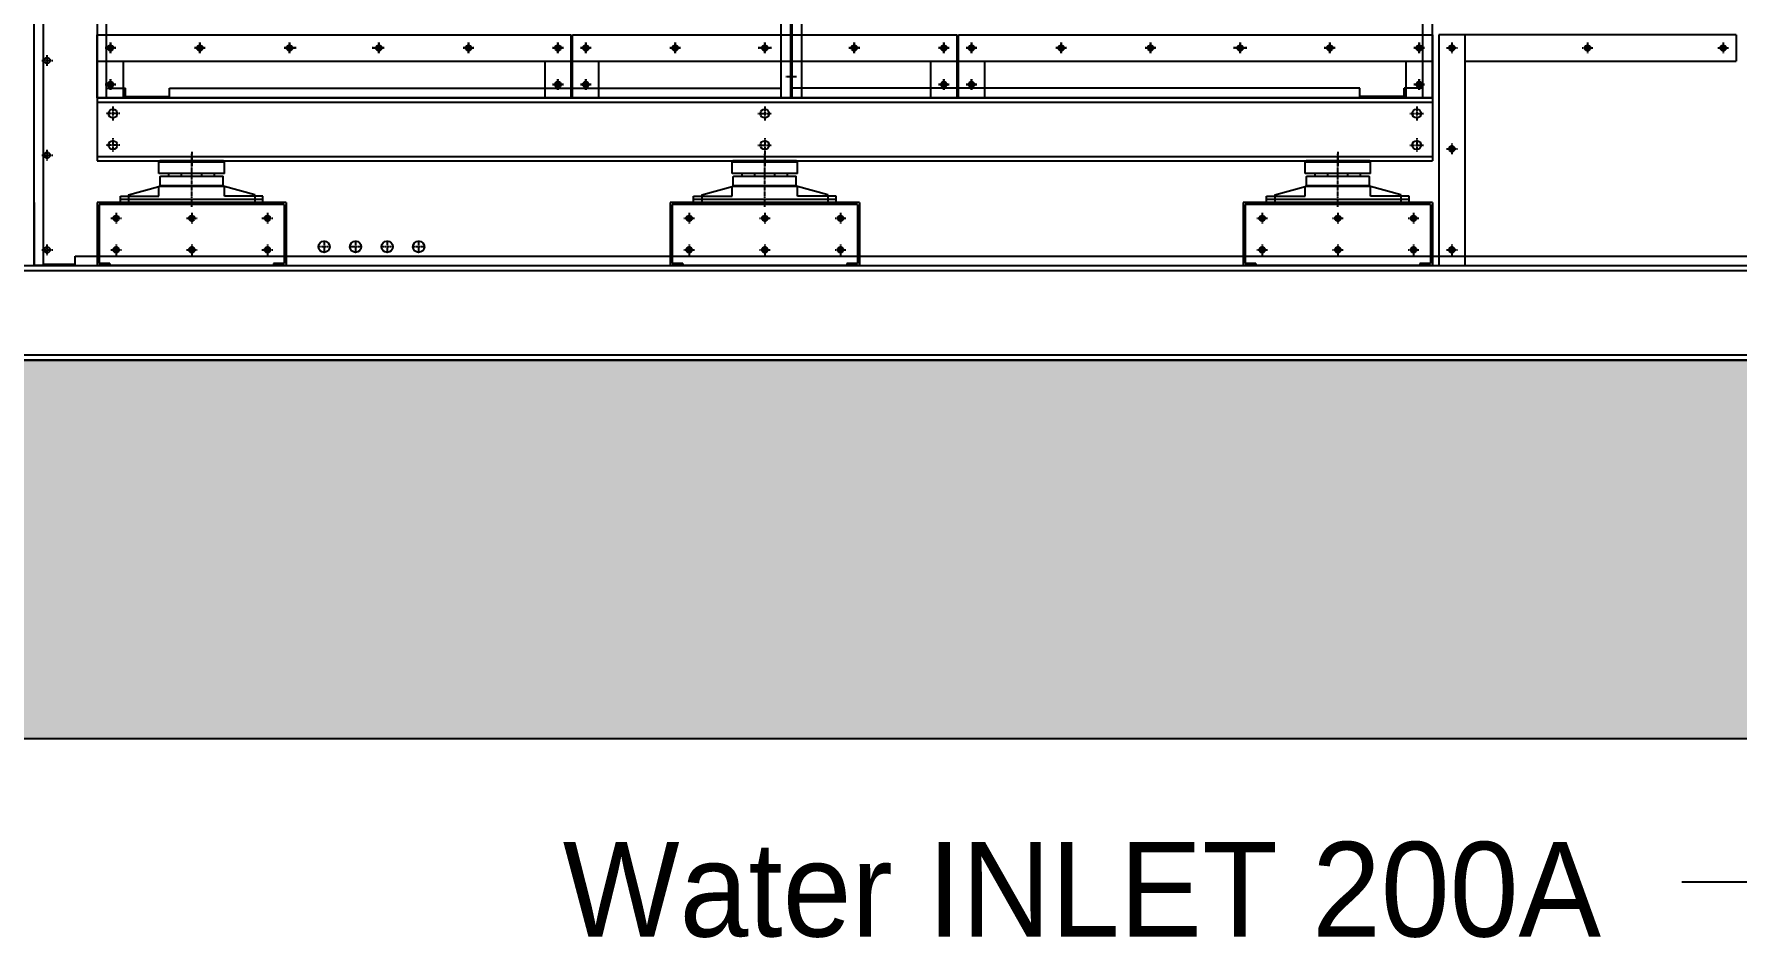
# Model space of a CAD drawing. Header units: millimetres. Extents: x 1723 to 33835, y 1764 to 24472.
# Drawn here: x 13113 to 15814, y 8506 to 9939 of the extents above; entities that cross this region are included whole.
import ezdxf
from ezdxf import colors
from ezdxf.entities.mleader import LeaderData, LeaderLine
from ezdxf.enums import TextEntityAlignment as Align
from ezdxf.math import Vec2, Vec3

# ---------------------------------------------------------------- set-up
doc = ezdxf.new("R2010")
doc.units = ezdxf.units.MM
doc.linetypes.add('CENTER', pattern=[2, 1.25, -0.25, 0.25, -0.25])
for name, color, linetype in [('center', 1, 'CENTER'), ('냉각탑_dim', 1, 'Continuous'), ('냉각탑_text', 3, 'Continuous'), ('냉각탑_찬넬방진', 1, 'Continuous')]:
    doc.layers.add(name, color=color, linetype=linetype)
doc.styles.get("Standard").update_dxf_attribs({"font": 'arial.ttf'})
doc.styles.add('돋움', font='Dotum.ttf')

# ---------------------------------------------------------------- blocks, each defined once
blk = doc.blocks.new('A$C00E132E5')
for p, q in [((61, 52.6), (61, 71.1)), ((61, 70.6), (165, 70.6)), ((62.5, 72.6), (163.5, 72.6)), ((165, 52.6), (165, 71.1)), ((13, 18.6), (61, 32.1)), ((61, 52.6), (165, 52.6)), ((61, 32.1), (165, 32.1)), ((61, 16.6), (61, 32.1)), ((63, 33.6), (63, 47.6)), ((63.5, 48.1), (162.5, 48.1)), ((63.5, 33.1), (162.5, 33.1)), ((77, 48.1), (77, 52.6)), ((77, 32.1), (77, 33.1)), ((97, 48.1), (97, 52.6)), ((97, 32.1), (97, 33.1)), ((129, 48.1), (129, 52.6)), ((129, 32.1), (129, 33.1)), ((149, 48.1), (149, 52.6)), ((149, 32.1), (149, 33.1)), ((163, 33.6), (163, 47.6)), ((165, 16.6), (165, 32.1)), ((213, 18.6), (165, 32.1)), ((0, 16.6), (61, 16.6)), ((0, 6.6), (0, 16.6)), ((0, 11.6), (226, 11.6)), ((0, 6.6), (226, 6.6)), ((13, 18.6), (13, 6.6)), ((226, 16.6), (165, 16.6)), ((213, 18.6), (213, 6.6)), ((226, 6.6), (226, 16.6))]:
    blk.add_line(p, q)
for centre, radius, start, end in [((62.5, 71.1), 1.5, 90, 180), ((163.5, 71.1), 1.5, 0, 90), ((63.5, 47.6), 0.5, 90, 180), ((63.5, 33.6), 0.5, 180, 270), ((162.5, 47.6), 0.5, 0, 90), ((162.5, 33.6), 0.5, 270, 0)]:
    blk.add_arc(centre, radius, start, end)
at = {"layer": 'center'}
blk.add_line((113, 0), (113, 83.7), dxfattribs=at)
blk = doc.blocks.new('A$C6D98368F')
for p, q in [((0, 266), (2118, 266)), ((0, 266), (0, 166)), ((0, 266), (0, 166)), ((0, 259), (2118, 259)), ((0, 259), (2118, 259)), ((2118, 266), (2118, 166)), ((2118, 266), (2118, 166)), ((0, 173), (2118, 173)), ((0, 173), (2118, 173)), ((0, 166), (2118, 166)), ((0, 166), (2118, 166)), ((0, 100), (0, 0)), ((300, 100), (0, 100)), ((3.2, 96.8), (3.2, 3.2)), ((296.8, 96.8), (3.2, 96.8)), ((296.8, 96.8), (296.8, 3.2)), ((300, 100), (300, 0)), ((909, 100), (909, 0)), ((1209, 100), (909, 100)), ((912.2, 96.8), (912.2, 3.2)), ((1205.8, 96.8), (912.2, 96.8)), ((1205.8, 96.8), (1205.8, 3.2)), ((1209, 100), (1209, 0)), ((1818, 100), (1818, 0)), ((2118, 100), (1818, 100)), ((1821.2, 96.8), (1821.2, 3.2)), ((2114.8, 96.8), (1821.2, 96.8)), ((2114.8, 96.8), (2114.8, 3.2)), ((2118, 100), (2118, 0)), ((20, 3.2), (3.2, 3.2)), ((20, 3.2), (20, 0)), ((280, 3.2), (280, 0)), ((296.8, 3.2), (280, 3.2)), ((929, 3.2), (912.2, 3.2)), ((929, 3.2), (929, 0)), ((1189, 3.2), (1189, 0)), ((1205.8, 3.2), (1189, 3.2)), ((1838, 3.2), (1821.2, 3.2)), ((1838, 3.2), (1838, 0)), ((2098, 3.2), (2098, 0)), ((2114.8, 3.2), (2098, 3.2)), ((20, 0), (0, 0)), ((300, 0), (0, 0)), ((300, 0), (280, 0)), ((929, 0), (909, 0)), ((1209, 0), (909, 0)), ((1209, 0), (1189, 0)), ((1838, 0), (1818, 0)), ((2118, 0), (1818, 0)), ((2118, 0), (2098, 0))]:
    blk.add_line(p, q)
for centre, radius in [((25, 241), 7), ((25, 241), 7), ((25, 241), 7), ((1059, 241), 7), ((1059, 241), 7), ((1059, 241), 7), ((2093, 241), 7), ((2093, 241), 7), ((2093, 241), 7), ((25, 191), 7), ((25, 191), 7), ((1059, 191), 7), ((1059, 191), 7), ((2093, 191), 7), ((2093, 191), 7), ((30, 75), 3), ((150, 75), 3), ((270, 75), 3), ((939, 75), 3), ((1059, 75), 3), ((1179, 75), 3), ((1848, 75), 3), ((1968, 75), 3), ((2088, 75), 3), ((30, 25), 3), ((150, 25), 3), ((270, 25), 3), ((939, 25), 3), ((1059, 25), 3), ((1179, 25), 3), ((1848, 25), 3), ((1968, 25), 3), ((2088, 25), 3)]:
    blk.add_circle(centre, radius)
at = {"layer": 'center'}
for p, q in [((25, 252), (25, 230)), ((1059, 252), (1059, 230)), ((2093, 252), (2093, 230)), ((36, 241), (14, 241)), ((1048, 241), (1070, 241)), ((2082, 241), (2104, 241)), ((36, 191), (14, 191)), ((25, 202), (25, 180)), ((1048, 191), (1070, 191)), ((1059, 202), (1059, 180)), ((2082, 191), (2104, 191)), ((2093, 202), (2093, 180)), ((150, 180.2), (150, 157.5)), ((1059, 180.2), (1059, 157.5)), ((1968, 180.2), (1968, 157.5)), ((30, 83.5), (30, 66.5)), ((150, 83.5), (150, 66.5)), ((270, 83.5), (270, 66.5)), ((939, 83.5), (939, 66.5)), ((1059, 83.5), (1059, 66.5)), ((1179, 83.5), (1179, 66.5)), ((1848, 83.5), (1848, 66.5)), ((1968, 83.5), (1968, 66.5)), ((2088, 83.5), (2088, 66.5)), ((21.5, 75), (38.5, 75)), ((141.5, 75), (158.5, 75)), ((261.5, 75), (278.5, 75)), ((930.5, 75), (947.5, 75)), ((1050.5, 75), (1067.5, 75)), ((1170.5, 75), (1187.5, 75)), ((1839.5, 75), (1856.5, 75)), ((1959.5, 75), (1976.5, 75)), ((2079.5, 75), (2096.5, 75)), ((30, 33.5), (30, 16.5)), ((150, 33.5), (150, 16.5)), ((270, 33.5), (270, 16.5)), ((939, 33.5), (939, 16.5)), ((1059, 33.5), (1059, 16.5)), ((1179, 33.5), (1179, 16.5)), ((1848, 33.5), (1848, 16.5)), ((1968, 33.5), (1968, 16.5)), ((2088, 33.5), (2088, 16.5)), ((21.5, 25), (38.5, 25)), ((141.5, 25), (158.5, 25)), ((261.5, 25), (278.5, 25)), ((930.5, 25), (947.5, 25)), ((1050.5, 25), (1067.5, 25)), ((1170.5, 25), (1187.5, 25)), ((1839.5, 25), (1856.5, 25)), ((1959.5, 25), (1976.5, 25)), ((2079.5, 25), (2096.5, 25))]:
    blk.add_line(p, q, dxfattribs=at)
at = {"xscale": -1}
for p in [(263, 93.4), (1172, 93.4), (2081, 93.4)]:
    blk.add_blockref('A$C00E132E5', p, dxfattribs=at)
blk = doc.blocks.new('A$C2DCE4B7C')
for p, q in [((0, 0), (0, 100)), ((0, 0), (0, 100)), ((0, 100), (752, 100)), ((752, 100), (752, 0)), ((752, 0), (752, 100)), ((0, 0), (0, 58)), ((0, 58), (752, 58)), ((42, 0), (42, 58)), ((710, 58), (710, 0)), ((0, 0), (42, 0)), ((710, 0), (752, 0))]:
    blk.add_line(p, q)
for centre in [(21, 79), (163, 79), (305, 79), (447, 79), (589, 79), (731, 79), (731, 79), (21, 21), (731, 21)]:
    blk.add_circle(centre, 3)
at = {"layer": 'center'}
for p, q in [((21, 87.5), (21, 70.5)), ((21, 70.5), (21, 87.5)), ((163, 70.5), (163, 87.5)), ((163, 87.5), (163, 70.5)), ((305, 70.5), (305, 87.5)), ((305, 87.5), (305, 70.5)), ((447, 70.5), (447, 87.5)), ((447, 87.5), (447, 70.5)), ((589, 70.5), (589, 87.5)), ((589, 87.5), (589, 70.5)), ((731, 70.5), (731, 87.5)), ((731, 70.5), (731, 87.5)), ((731, 87.5), (731, 70.5)), ((731, 87.5), (731, 70.5)), ((29.5, 79), (12.5, 79)), ((12.5, 79), (29.5, 79)), ((154.5, 79), (171.5, 79)), ((171.5, 79), (154.5, 79)), ((296.5, 79), (313.5, 79)), ((313.5, 79), (296.5, 79)), ((436.5, 79), (453.5, 79)), ((453.5, 79), (436.5, 79)), ((580.5, 79), (597.5, 79)), ((597.5, 79), (580.5, 79)), ((722.5, 79), (739.5, 79)), ((722.5, 79), (739.5, 79)), ((739.5, 79), (722.5, 79)), ((739.5, 79), (722.5, 79)), ((21, 29.5), (21, 12.5)), ((21, 12.5), (21, 29.5)), ((731, 12.5), (731, 29.5)), ((731, 29.5), (731, 12.5)), ((29.5, 21), (12.5, 21)), ((12.5, 21), (29.5, 21)), ((739.5, 21), (722.5, 21)), ((739.5, 21), (722.5, 21))]:
    blk.add_line(p, q, dxfattribs=at)
blk = doc.blocks.new('A$C3776471D')
for p, q in [((0, 0), (0, 100)), ((0, 0), (0, 100)), ((0, 100), (610, 100)), ((610, 100), (610, 0)), ((610, 0), (610, 100)), ((0, 0), (0, 58)), ((0, 58), (610, 58)), ((42, 0), (42, 58)), ((568, 58), (568, 0)), ((0, 0), (42, 0)), ((568, 0), (610, 0))]:
    blk.add_line(p, q)
for centre in [(21, 79), (163, 79), (305, 79), (447, 79), (589, 79), (589, 79), (21, 21), (589, 21)]:
    blk.add_circle(centre, 3)
at = {"layer": 'center'}
for p, q in [((21, 87.5), (21, 70.5)), ((21, 70.5), (21, 87.5)), ((163, 70.5), (163, 87.5)), ((163, 87.5), (163, 70.5)), ((305, 70.5), (305, 87.5)), ((305, 87.5), (305, 70.5)), ((447, 70.5), (447, 87.5)), ((447, 87.5), (447, 70.5)), ((589, 70.5), (589, 87.5)), ((589, 70.5), (589, 87.5)), ((589, 87.5), (589, 70.5)), ((589, 87.5), (589, 70.5)), ((29.5, 79), (12.5, 79)), ((12.5, 79), (29.5, 79)), ((154.5, 79), (171.5, 79)), ((171.5, 79), (154.5, 79)), ((294.5, 79), (311.5, 79)), ((311.5, 79), (294.5, 79)), ((438.5, 79), (455.5, 79)), ((455.5, 79), (438.5, 79)), ((580.5, 79), (597.5, 79)), ((580.5, 79), (597.5, 79)), ((597.5, 79), (580.5, 79)), ((597.5, 79), (580.5, 79)), ((21, 29.5), (21, 12.5)), ((21, 12.5), (21, 29.5)), ((589, 12.5), (589, 29.5)), ((589, 29.5), (589, 12.5)), ((29.5, 21), (12.5, 21)), ((12.5, 21), (29.5, 21)), ((597.5, 21), (580.5, 21)), ((597.5, 21), (580.5, 21))]:
    blk.add_line(p, q, dxfattribs=at)
blk = doc.blocks.new('A$C1AFF22E1')
for p, q in [((9.5, 2966), (9.5, 0)), ((1025.5, 2966), (9.5, 2966)), ((24.5, 2966), (24.5, 0)), ((1010.5, 2951), (24.5, 2951)), ((1010.5, 0), (1010.5, 2966)), ((1025.5, 0), (1025.5, 2966)), ((1025.5, 0), (1025.5, 100)), ((1025.5, 0), (1025.5, 58)), ((910.5, 15), (9.5, 15)), ((1025.5, 0), (9.5, 0)), ((129.5, 0), (87.5, 0)), ((173.5, 0), (131.5, 0)), ((910.5, 0), (910.5, 15)), ((980.5, 2), (910.5, 2)), ((1010.5, 15), (980.5, 15)), ((980.5, 0), (980.5, 15)), ((1010.5, 15), (980.5, 15)), ((1025.5, 0), (983.5, 0))]:
    blk.add_line(p, q)
at = {"color": 7}
for centre in [(196.5, 2945), (396.5, 2945), (596.5, 2945), (796.5, 2945), (996.5, 2945)]:
    blk.add_circle(centre, 4.5, dxfattribs=at)
for centre in [(109.1, 231), (299.1, 231), (355.1, 222), (355.1, 222), (445.1, 222), (445.1, 222), (355.1, 132), (355.1, 132), (445.1, 132), (445.1, 132), (108.5, 79), (250.5, 79), (294.5, 79), (294.5, 79), (436.5, 79), (578.5, 79), (720.5, 79), (862.5, 79), (1004.5, 79), (250.5, 21), (294.5, 21), (1004.5, 21)]:
    blk.add_circle(centre, 4.5)
at = {"layer": 'center', "color": 1}
for p, q in [((188, 2945), (205, 2945)), ((196.5, 2953.5), (196.5, 2936.5)), ((388, 2945), (405, 2945)), ((396.5, 2953.5), (396.5, 2936.5)), ((588, 2945), (605, 2945)), ((596.5, 2953.5), (596.5, 2936.5)), ((788, 2945), (805, 2945)), ((796.5, 2953.5), (796.5, 2936.5)), ((988, 2945), (1005, 2945)), ((996.5, 2953.5), (996.5, 2936.5))]:
    blk.add_line(p, q, dxfattribs=at)
at = {"layer": 'center'}
for p, q in [((17, 2933), (0, 2933)), ((17, 2753), (0, 2753)), ((17, 2573), (0, 2573)), ((17, 2393), (0, 2393)), ((17, 2213), (0, 2213)), ((17, 2033), (0, 2033)), ((117.6, 231), (100.6, 231)), ((109.1, 222.5), (109.1, 239.5)), ((309.6, 231), (290.6, 231)), ((299.1, 222.5), (299.1, 239.5)), ((346.6, 222), (363.6, 222)), ((355.1, 230.5), (355.1, 213.5)), ((436.6, 222), (453.6, 222)), ((445.1, 230.5), (445.1, 213.5)), ((355.1, 140.5), (355.1, 123.5)), ((445.1, 140.5), (445.1, 123.5)), ((346.6, 132), (363.6, 132)), ((436.6, 132), (453.6, 132)), ((108.5, 70.5), (108.5, 87.5)), ((108.5, 87.5), (108.5, 70.5)), ((250.5, 87.5), (250.5, 70.5)), ((250.5, 70.5), (250.5, 87.5)), ((294.5, 70.5), (294.5, 87.5)), ((294.5, 70.5), (294.5, 87.5)), ((294.5, 87.5), (294.5, 70.5)), ((294.5, 87.5), (294.5, 70.5)), ((436.5, 70.5), (436.5, 87.5)), ((436.5, 87.5), (436.5, 70.5)), ((578.5, 70.5), (578.5, 87.5)), ((578.5, 87.5), (578.5, 70.5)), ((720.5, 70.5), (720.5, 87.5)), ((720.5, 87.5), (720.5, 70.5)), ((862.5, 70.5), (862.5, 87.5)), ((862.5, 87.5), (862.5, 70.5)), ((1004.5, 87.5), (1004.5, 70.5)), ((1004.5, 70.5), (1004.5, 87.5)), ((117, 79), (100, 79)), ((100, 79), (117, 79)), ((242, 79), (259, 79)), ((259, 79), (242, 79)), ((303, 79), (286, 79)), ((303, 79), (286, 79)), ((286, 79), (303, 79)), ((286, 79), (303, 79)), ((445, 79), (428, 79)), ((428, 79), (445, 79)), ((587, 79), (570, 79)), ((570, 79), (587, 79)), ((731, 79), (714, 79)), ((714, 79), (731, 79)), ((871, 79), (854, 79)), ((854, 79), (871, 79)), ((996, 79), (1013, 79)), ((1013, 79), (996, 79)), ((250.5, 29.5), (250.5, 12.5)), ((250.5, 12.5), (250.5, 29.5)), ((294.5, 12.5), (294.5, 29.5)), ((294.5, 29.5), (294.5, 12.5)), ((1004.5, 29.5), (1004.5, 12.5)), ((1004.5, 12.5), (1004.5, 29.5)), ((242, 21), (259, 21)), ((259, 21), (242, 21)), ((286, 21), (303, 21)), ((286, 21), (303, 21)), ((996, 21), (1013, 21)), ((1013, 21), (996, 21))]:
    blk.add_line(p, q, dxfattribs=at)
blk = doc.blocks.new('A$C7FE17281')
for p, q in [((0, 2966), (0, 0)), ((1100, 2966), (0, 2966)), ((15, 0), (15, 2966)), ((15, 2951), (1081, 2951)), ((15, 2951), (1081, 2951)), ((1085, 2954.2), (1085, 2966)), ((1100, 2966), (1100, 0)), ((1085, 0), (1085, 2935.8)), ((1100, 0), (0, 0)), ((15, 15), (45, 15)), ((45, 0), (45, 15)), ((45, 2), (115, 2)), ((115, 0), (115, 15)), ((115, 15), (1085, 15))]:
    blk.add_line(p, q)
for centre, radius in [((29, 2945), 4.5), ((229, 2945), 4.5), ((429, 2945), 4.5), ((629, 2945), 4.5), ((829, 2945), 4.5), ((1029, 2945), 4.5), ((1089, 2945), 4.5), ((865.9, 2892), 4.5), ((865.9, 2892), 4.5), ((865.9, 2892), 4.5), ((865.9, 2892), 4.5), ((955.9, 2892), 4.5), ((955.9, 2892), 4.5), ((955.9, 2892), 4.5), ((955.9, 2892), 4.5), ((21, 2872), 3), ((865.9, 2802), 4.5), ((865.9, 2802), 4.5), ((865.9, 2802), 4.5), ((865.9, 2802), 4.5), ((955.9, 2802), 4.5), ((955.9, 2802), 4.5), ((955.9, 2802), 4.5), ((955.9, 2802), 4.5), ((21, 2652), 3), ((21, 2432), 3), ((21, 2212), 3), ((21, 1992), 3), ((21, 1772), 3), ((21, 1552), 3), ((21, 1472), 3), ((21, 1252), 3), ((21, 1032), 3), ((21, 812), 3), ((21, 592), 3), ((21, 372), 3), ((865.9, 222), 4.5), ((865.9, 222), 4.5), ((865.9, 222), 4.5), ((865.9, 222), 4.5), ((955.9, 222), 4.5), ((955.9, 222), 4.5), ((955.9, 222), 4.5), ((955.9, 222), 4.5), ((1011.9, 231), 4.5), ((21, 152), 3), ((865.9, 132), 4.5), ((865.9, 132), 4.5), ((865.9, 132), 4.5), ((865.9, 132), 4.5), ((955.9, 132), 4.5), ((955.9, 132), 4.5), ((955.9, 132), 4.5), ((955.9, 132), 4.5), ((21, 79), 4.5), ((21, 79), 4.5), ((163, 79), 4.5), ((305, 79), 4.5), ((447, 79), 4.5), ((589, 79), 4.5), ((731, 79), 4.5), ((775, 79), 4.5), ((775, 79), 4.5), ((917, 79), 4.5), ((1059, 79), 4.5), ((21, 21), 4.5), ((731, 21), 4.5), ((775, 21), 4.5)]:
    blk.add_circle(centre, radius)
blk.add_arc((1089, 2945), 10, 246.4181, 143.1301)
at = {"layer": 'center', "color": 1}
for p, q in [((20.5, 2945), (37.5, 2945)), ((29, 2953.5), (29, 2936.5)), ((220.5, 2945), (237.5, 2945)), ((220.5, 2945), (237.5, 2945)), ((229, 2953.5), (229, 2936.5)), ((229, 2953.5), (229, 2936.5)), ((420.5, 2945), (437.5, 2945)), ((429, 2953.5), (429, 2936.5)), ((620.5, 2945), (637.5, 2945)), ((629, 2953.5), (629, 2936.5)), ((820.5, 2945), (837.5, 2945)), ((829, 2953.5), (829, 2936.5)), ((1020.5, 2945), (1037.5, 2945)), ((1029, 2953.5), (1029, 2936.5)), ((1080.5, 2945), (1097.5, 2945)), ((1089, 2953.5), (1089, 2936.5))]:
    blk.add_line(p, q, dxfattribs=at)
at = {"layer": 'center'}
for p, q in [((1109.5, 2933), (1092.5, 2933)), ((857.4, 2892), (874.4, 2892)), ((857.4, 2892), (874.4, 2892)), ((865.9, 2900.5), (865.9, 2883.5)), ((865.9, 2900.5), (865.9, 2883.5)), ((947.4, 2892), (964.4, 2892)), ((947.4, 2892), (964.4, 2892)), ((955.9, 2900.5), (955.9, 2883.5)), ((955.9, 2900.5), (955.9, 2883.5)), ((12.5, 2872), (29.5, 2872)), ((12.5, 2872), (29.5, 2872)), ((21, 2865), (21, 2882)), ((21, 2880.5), (21, 2863.5)), ((21, 2863.5), (21, 2880.5)), ((21, 2879), (21, 2862)), ((865.9, 2810.5), (865.9, 2793.5)), ((865.9, 2810.5), (865.9, 2793.5)), ((955.9, 2810.5), (955.9, 2793.5)), ((955.9, 2810.5), (955.9, 2793.5)), ((857.4, 2802), (874.4, 2802)), ((857.4, 2802), (874.4, 2802)), ((947.4, 2802), (964.4, 2802)), ((947.4, 2802), (964.4, 2802)), ((1109.5, 2753), (1092.5, 2753)), ((12.5, 2652), (29.5, 2652)), ((12.5, 2652), (29.5, 2652)), ((21, 2645), (21, 2662)), ((21, 2660.5), (21, 2643.5)), ((21, 2643.5), (21, 2660.5)), ((21, 2659), (21, 2642)), ((1109.5, 2573), (1092.5, 2573)), ((12.5, 2432), (29.5, 2432)), ((12.5, 2432), (29.5, 2432)), ((21, 2425), (21, 2442)), ((21, 2440.5), (21, 2423.5)), ((21, 2423.5), (21, 2440.5)), ((21, 2439), (21, 2422)), ((1109.5, 2393), (1092.5, 2393)), ((21, 2205), (21, 2222)), ((21, 2220.5), (21, 2203.5)), ((21, 2203.5), (21, 2220.5)), ((21, 2219), (21, 2202)), ((12.5, 2212), (29.5, 2212)), ((12.5, 2212), (29.5, 2212)), ((1109.5, 2213), (1092.5, 2213)), ((1109.5, 2033), (1092.5, 2033)), ((21, 1985), (21, 2002)), ((21, 2000.5), (21, 1983.5)), ((21, 1983.5), (21, 2000.5)), ((21, 1999), (21, 1982)), ((12.5, 1992), (29.5, 1992)), ((12.5, 1992), (29.5, 1992)), ((1109.5, 1853), (1092.5, 1853)), ((12.5, 1772), (29.5, 1772)), ((12.5, 1772), (29.5, 1772)), ((21, 1765), (21, 1782)), ((21, 1780.5), (21, 1763.5)), ((21, 1763.5), (21, 1780.5)), ((21, 1779), (21, 1762)), ((12.5, 1552), (29.5, 1552)), ((12.5, 1552), (29.5, 1552)), ((21, 1545), (21, 1562)), ((21, 1560.5), (21, 1543.5)), ((21, 1543.5), (21, 1560.5)), ((21, 1559), (21, 1542)), ((12.5, 1472), (29.5, 1472)), ((12.5, 1472), (29.5, 1472)), ((21, 1465), (21, 1482)), ((21, 1480.5), (21, 1463.5)), ((21, 1463.5), (21, 1480.5)), ((21, 1479), (21, 1462)), ((1109.5, 1293), (1092.5, 1293)), ((12.5, 1252), (29.5, 1252)), ((12.5, 1252), (29.5, 1252)), ((21, 1245), (21, 1262)), ((21, 1260.5), (21, 1243.5)), ((21, 1243.5), (21, 1260.5)), ((21, 1259), (21, 1242)), ((1109.5, 1113), (1092.5, 1113)), ((12.5, 1032), (29.5, 1032)), ((12.5, 1032), (29.5, 1032)), ((21, 1025), (21, 1042)), ((21, 1040.5), (21, 1023.5)), ((21, 1023.5), (21, 1040.5)), ((21, 1039), (21, 1022)), ((1109.5, 933), (1092.5, 933)), ((12.5, 812), (29.5, 812)), ((12.5, 812), (29.5, 812)), ((21, 805), (21, 822)), ((21, 820.5), (21, 803.5)), ((21, 803.5), (21, 820.5)), ((21, 819), (21, 802)), ((1109.5, 753), (1092.5, 753)), ((21, 585), (21, 602)), ((21, 600.5), (21, 583.5)), ((21, 583.5), (21, 600.5)), ((21, 599), (21, 582)), ((12.5, 592), (29.5, 592)), ((12.5, 592), (29.5, 592)), ((1109.5, 573), (1092.5, 573)), ((21, 365), (21, 382)), ((21, 380.5), (21, 363.5)), ((21, 363.5), (21, 380.5)), ((21, 379), (21, 362)), ((1109.5, 393), (1092.5, 393)), ((12.5, 372), (29.5, 372)), ((12.5, 372), (29.5, 372)), ((857.4, 222), (874.4, 222)), ((857.4, 222), (874.4, 222)), ((865.9, 230.5), (865.9, 213.5)), ((865.9, 230.5), (865.9, 213.5)), ((947.4, 222), (964.4, 222)), ((947.4, 222), (964.4, 222)), ((955.9, 230.5), (955.9, 213.5)), ((955.9, 230.5), (955.9, 213.5)), ((1003.4, 231), (1020.4, 231)), ((1011.9, 222.5), (1011.9, 239.5)), ((1109.5, 213), (1092.5, 213)), ((12.5, 152), (29.5, 152)), ((12.5, 152), (29.5, 152)), ((21, 145), (21, 162)), ((21, 160.5), (21, 143.5)), ((21, 143.5), (21, 160.5)), ((21, 159), (21, 142)), ((865.9, 140.5), (865.9, 123.5)), ((865.9, 140.5), (865.9, 123.5)), ((955.9, 140.5), (955.9, 123.5)), ((955.9, 140.5), (955.9, 123.5)), ((857.4, 132), (874.4, 132)), ((857.4, 132), (874.4, 132)), ((947.4, 132), (964.4, 132)), ((947.4, 132), (964.4, 132)), ((21, 70.5), (21, 87.5)), ((21, 70.5), (21, 87.5)), ((21, 87.5), (21, 70.5)), ((21, 87.5), (21, 70.5)), ((163, 70.5), (163, 87.5)), ((163, 87.5), (163, 70.5)), ((305, 70.5), (305, 87.5)), ((305, 87.5), (305, 70.5)), ((447, 70.5), (447, 87.5)), ((447, 87.5), (447, 70.5)), ((589, 70.5), (589, 87.5)), ((589, 87.5), (589, 70.5)), ((731, 87.5), (731, 70.5)), ((731, 70.5), (731, 87.5)), ((775, 70.5), (775, 87.5)), ((775, 70.5), (775, 87.5)), ((775, 87.5), (775, 70.5)), ((775, 87.5), (775, 70.5)), ((917, 70.5), (917, 87.5)), ((917, 87.5), (917, 70.5)), ((1059, 70.5), (1059, 87.5)), ((1059, 87.5), (1059, 70.5)), ((29.5, 79), (12.5, 79)), ((29.5, 79), (12.5, 79)), ((12.5, 79), (29.5, 79)), ((12.5, 79), (29.5, 79)), ((171.5, 79), (154.5, 79)), ((154.5, 79), (171.5, 79)), ((315.5, 79), (298.5, 79)), ((298.5, 79), (315.5, 79)), ((455.5, 79), (438.5, 79)), ((438.5, 79), (455.5, 79)), ((597.5, 79), (580.5, 79)), ((580.5, 79), (597.5, 79)), ((722.5, 79), (739.5, 79)), ((739.5, 79), (722.5, 79)), ((783.5, 79), (766.5, 79)), ((783.5, 79), (766.5, 79)), ((766.5, 79), (783.5, 79)), ((766.5, 79), (783.5, 79)), ((925.5, 79), (908.5, 79)), ((908.5, 79), (925.5, 79)), ((1069.5, 79), (1052.5, 79)), ((1052.5, 79), (1069.5, 79)), ((21, 12.5), (21, 29.5)), ((21, 29.5), (21, 12.5)), ((731, 29.5), (731, 12.5)), ((731, 12.5), (731, 29.5)), ((775, 12.5), (775, 29.5)), ((775, 29.5), (775, 12.5)), ((1109.5, 33), (1092.5, 33)), ((12.5, 21), (29.5, 21)), ((12.5, 21), (29.5, 21)), ((722.5, 21), (739.5, 21)), ((739.5, 21), (722.5, 21)), ((766.5, 21), (783.5, 21)), ((766.5, 21), (783.5, 21))]:
    blk.add_line(p, q, dxfattribs=at)
blk = doc.blocks.new('A$C29A03157')
at = {"color": 7}
for p, q in [((0, 0), (0, 500)), ((15, 0), (15, 500)), ((0, 100), (0, 0)), ((0, 0), (42, 0)), ((0, 0), (2202, 0)), ((42, 0), (0, 0)), ((44, 0), (3400, 0)), ((65, 15), (3385, 15)), ((65, 0), (65, 15))]:
    blk.add_line(p, q, dxfattribs=at)
blk.add_line((2228, 0), (2270, 0))
blk.add_lwpolyline([(65, 2), (15, 2)], dxfattribs=at)
for centre, radius in [((21, 325), 4.5), ((2464, 345), 4.5), ((2679, 345), 4.5), ((21, 175), 4.5), ((130, 75), 4.5), ((130, 75), 4.5), ((250, 75), 4.5), ((250, 75), 4.5), ((370, 75), 4.5), ((370, 75), 4.5), ((1039, 75), 4.5), ((1039, 75), 4.5), ((1159, 75), 4.5), ((1159, 75), 4.5), ((1279, 75), 4.5), ((1279, 75), 4.5), ((1948, 75), 4.5), ((1948, 75), 4.5), ((2068, 75), 4.5), ((2068, 75), 4.5), ((2188, 75), 4.5), ((2188, 75), 4.5), ((21, 25), 4.5), ((130, 25), 4.5), ((130, 25), 4.5), ((250, 25), 4.5), ((250, 25), 4.5), ((370, 25), 4.5), ((370, 25), 4.5), ((460, 30), 9), ((510, 30), 9), ((560, 30), 9), ((610, 30), 9), ((1039, 25), 4.5), ((1039, 25), 4.5), ((1159, 25), 4.5), ((1159, 25), 4.5), ((1279, 25), 4.5), ((1279, 25), 4.5), ((1948, 25), 4.5), ((1948, 25), 4.5), ((2068, 25), 4.5), ((2068, 25), 4.5), ((2188, 25), 4.5), ((2188, 25), 4.5), ((2249, 25), 4.5)]:
    blk.add_circle(centre, radius, dxfattribs=at)
for centre in [(2249, 345), (2249, 185)]:
    blk.add_circle(centre, 4.5)
at = {"layer": 'center', "color": 7}
for p, q in [((2249, 353.5), (2249, 336.5)), ((2464, 353.5), (2464, 336.5)), ((2679, 353.5), (2679, 336.5)), ((12.5, 325), (29.5, 325)), ((12.5, 325), (29.5, 325)), ((21, 316.5), (21, 333.5)), ((2240.5, 345), (2257.5, 345)), ((2455.5, 345), (2472.5, 345)), ((2670.5, 345), (2687.5, 345)), ((2249, 193.5), (2249, 176.5)), ((12.5, 175), (29.5, 175)), ((21, 166.5), (21, 183.5)), ((2240.5, 185), (2257.5, 185)), ((130, 83.5), (130, 66.5)), ((250, 83.5), (250, 66.5)), ((370, 83.5), (370, 66.5)), ((1039, 83.5), (1039, 66.5)), ((1159, 83.5), (1159, 66.5)), ((1279, 83.5), (1279, 66.5)), ((1948, 83.5), (1948, 66.5)), ((2068, 83.5), (2068, 66.5)), ((2188, 83.5), (2188, 66.5)), ((121.5, 75), (138.5, 75)), ((241.5, 75), (258.5, 75)), ((361.5, 75), (378.5, 75)), ((1030.5, 75), (1047.5, 75)), ((1150.5, 75), (1167.5, 75)), ((1270.5, 75), (1287.5, 75)), ((1939.5, 75), (1956.5, 75)), ((2059.5, 75), (2076.5, 75)), ((2179.5, 75), (2196.5, 75)), ((21, 16.5), (21, 33.5)), ((130, 33.5), (130, 16.5)), ((250, 33.5), (250, 16.5)), ((370, 33.5), (370, 16.5)), ((470, 30), (450, 30)), ((460, 40), (460, 20)), ((520, 30), (500, 30)), ((510, 40), (510, 20)), ((570, 30), (550, 30)), ((560, 40), (560, 20)), ((620, 30), (600, 30)), ((610, 40), (610, 20)), ((1039, 33.5), (1039, 16.5)), ((1159, 33.5), (1159, 16.5)), ((1279, 33.5), (1279, 16.5)), ((1948, 33.5), (1948, 16.5)), ((2068, 33.5), (2068, 16.5)), ((2188, 33.5), (2188, 16.5)), ((2249, 33.5), (2249, 16.5)), ((12.5, 25), (29.5, 25)), ((121.5, 25), (138.5, 25)), ((241.5, 25), (258.5, 25)), ((361.5, 25), (378.5, 25)), ((1030.5, 25), (1047.5, 25)), ((1150.5, 25), (1167.5, 25)), ((1270.5, 25), (1287.5, 25)), ((1939.5, 25), (1956.5, 25)), ((2059.5, 25), (2076.5, 25)), ((2179.5, 25), (2196.5, 25)), ((2240.5, 25), (2257.5, 25))]:
    blk.add_line(p, q, dxfattribs=at)
blk = doc.blocks.new('A$C72DF6C2D')
for p, q in [((472, 366), (0, 366)), ((0, 366), (0, 0)), ((42, 0), (42, 366)), ((472, 366), (472, 324)), ((42, 324), (472, 324)), ((0, 0), (42, 0))]:
    blk.add_line(p, q)
for centre in [(21, 345), (236, 345), (451, 345), (21, 185), (21, 25)]:
    blk.add_circle(centre, 3)
blk = doc.blocks.new('1')
at = {"layer": '냉각탑_찬넬방진', "ltscale": 30}
for p, q in [((20156.1, 9571.5), (12069, 9571.5)), ((20156.1, 9563.1), (12069, 9563.1)), ((20156.1, 9429.9), (12069, 9429.9)), ((20156.1, 9421.5), (12012.6, 9421.6))]:
    blk.add_line(p, q, dxfattribs=at)
at = {"layer": '냉각탑_찬넬방진', "ltscale": 150}
blk.add_line((19456.1, 9571.6), (13634.5, 9571.5), dxfattribs=at)
at = {"color": 2}
for name, p in [('A$C7FE17281', (13212.6, 9837.6)), ('A$C1AFF22E1', (14305.1, 9837.6)), ('A$C29A03157', (13112.6, 9571.6))]:
    blk.add_blockref(name, p, dxfattribs=at)
for name, p in [('A$C2DCE4B7C', (13212.6, 9837.6)), ('A$C3776471D', (13966.6, 9837.6)), ('A$C2DCE4B7C', (14578.6, 9837.6)), ('A$C72DF6C2D', (15340.6, 9571.6)), ('A$C6D98368F', (13212.6, 9571.6))]:
    blk.add_blockref(name, p)

msp = doc.modelspace()

# ---------------------------------------------------------------- hatches: boundary and pattern name
h = msp.add_hatch()
h.set_pattern_fill('AR-CONC', color=4)
h.set_pattern_definition([(50, (-315017.42, -192861.92), (182.18467, -15.939086), [19.05, -209.55]), (355, (-315017.42, -192861.92), (-35.24342, 191.056845), [15.24, -167.64058]), (100.451445, (-315002.24, -192863.25), (146.94125, 175.11775), [16.19001, -178.090245]), (46.1842, (-315017.42, -192811.12), (271.07904, -42.04233), [28.575, -314.325]), (96.63556, (-314994.83, -192814.62), (237.40413, 247.42612), [24.28502, -267.1356]), (351.18415, (-315017.42, -192811.12), (237.40413, 247.42612), [22.85997, -251.45973]), (21, (-314992.02, -192823.82), (151.61439, -102.2652), [19.05, -209.55]), (326, (-314992.02, -192823.82), (61.80203, 184.18797), [15.24, -167.64]), (71.451445, (-314979.39, -192832.34), (213.41642, 81.92277), [16.19001, -178.08994]), (37.5, (-315017.42, -192861.92), (3.088603, 84.555039), [0, -165.608, 0, -170.18, 0, -168.275]), (7.5, (-315017.42, -192861.92), (66.819663, 100.180575), [0, -97.028, 0, -161.798, 0, -64.135]), (327.5, (-315074.06, -192861.92), (135.590595, -5.728744), [0, -63.5, 0, -198.12, 0, -262.89]), (317.5, (-315099.46, -192861.92), (148.12918, 25.42649), [0, -82.55, 0, -131.572, 0, -186.69])])
h.paths.add_polyline_path([(11862.5, 8821.6), (20362.5, 8821.6), (20362.7, 9421.6), (11862.7, 9421.6)])

# ---------------------------------------------------------------- linework, layer by layer
at = {"ltscale": 500, "elevation": 0}
msp.add_lwpolyline([(11862.6, 9421.6), (20362.6, 9421.6), (20362.6, 8821.6), (11862.6, 8821.6)], close=True, dxfattribs=at)

# ---------------------------------------------------------------- block references
msp.add_blockref('1', (0, 0))

# ---------------------------------------------------------------- texts
at = {"layer": '냉각탑_text', "style": '돋움'}
msp.add_text('Water INLET 200A', height=150, dxfattribs=at).set_placement((13951.2, 8583.2, 0), align=Align.MIDDLE_LEFT)

# ---------------------------------------------------------------- leaders
at = {"layer": '냉각탑_dim'}
ml = msp.add_multileader_mtext('Standard', dxfattribs=at)
ml.set_content('')
ml.set_leader_properties(color=256)
ml.build(insert=Vec2(0, 0))
ml.multileader.update_dxf_attribs({"text_right_attachment_type": 6, "dogleg_length": 5, "arrow_head_size": 150, "scale": 30})
ctx = ml.context
ctx.base_point, ctx.scale, ctx.char_height, ctx.arrow_head_size, ctx.landing_gap_size, ctx.plane_origin, ctx.plane_x_axis, ctx.plane_y_axis = Vec3(15726.2, 8594.3), 30, 5.4, 150, 2.7, Vec3(16147.4, 9299.8), Vec3(-1, 0), Vec3(0, -1)
ctx.right_attachment = 6
notes = []
notes.append((ctx, [(0, (1, 1, 0), (15876.2, 8594.3), (-1, 0), 150, [(0, [(16264.6, 9451.5)], 0, [])])]))
ctx.mtext, ml.multileader.dxf.content_type = None, 0
for ctx, leaders in notes:
    for number, flags, end, landing, length, lines in leaders:
        leader = LeaderData()
        leader.index, (leader.has_last_leader_line, leader.has_dogleg_vector, leader.attachment_direction) = number, flags
        leader.last_leader_point, leader.dogleg_vector, leader.dogleg_length = Vec3(end), Vec3(landing), length
        for number, points, colour, breaks in lines:
            line = LeaderLine()
            line.index, line.vertices, line.color, line.breaks = number, Vec3.list(points), colors.encode_raw_color(colour), breaks
            leader.lines.append(line)
        ctx.leaders.append(leader)

doc.saveas('drawing.dxf')
